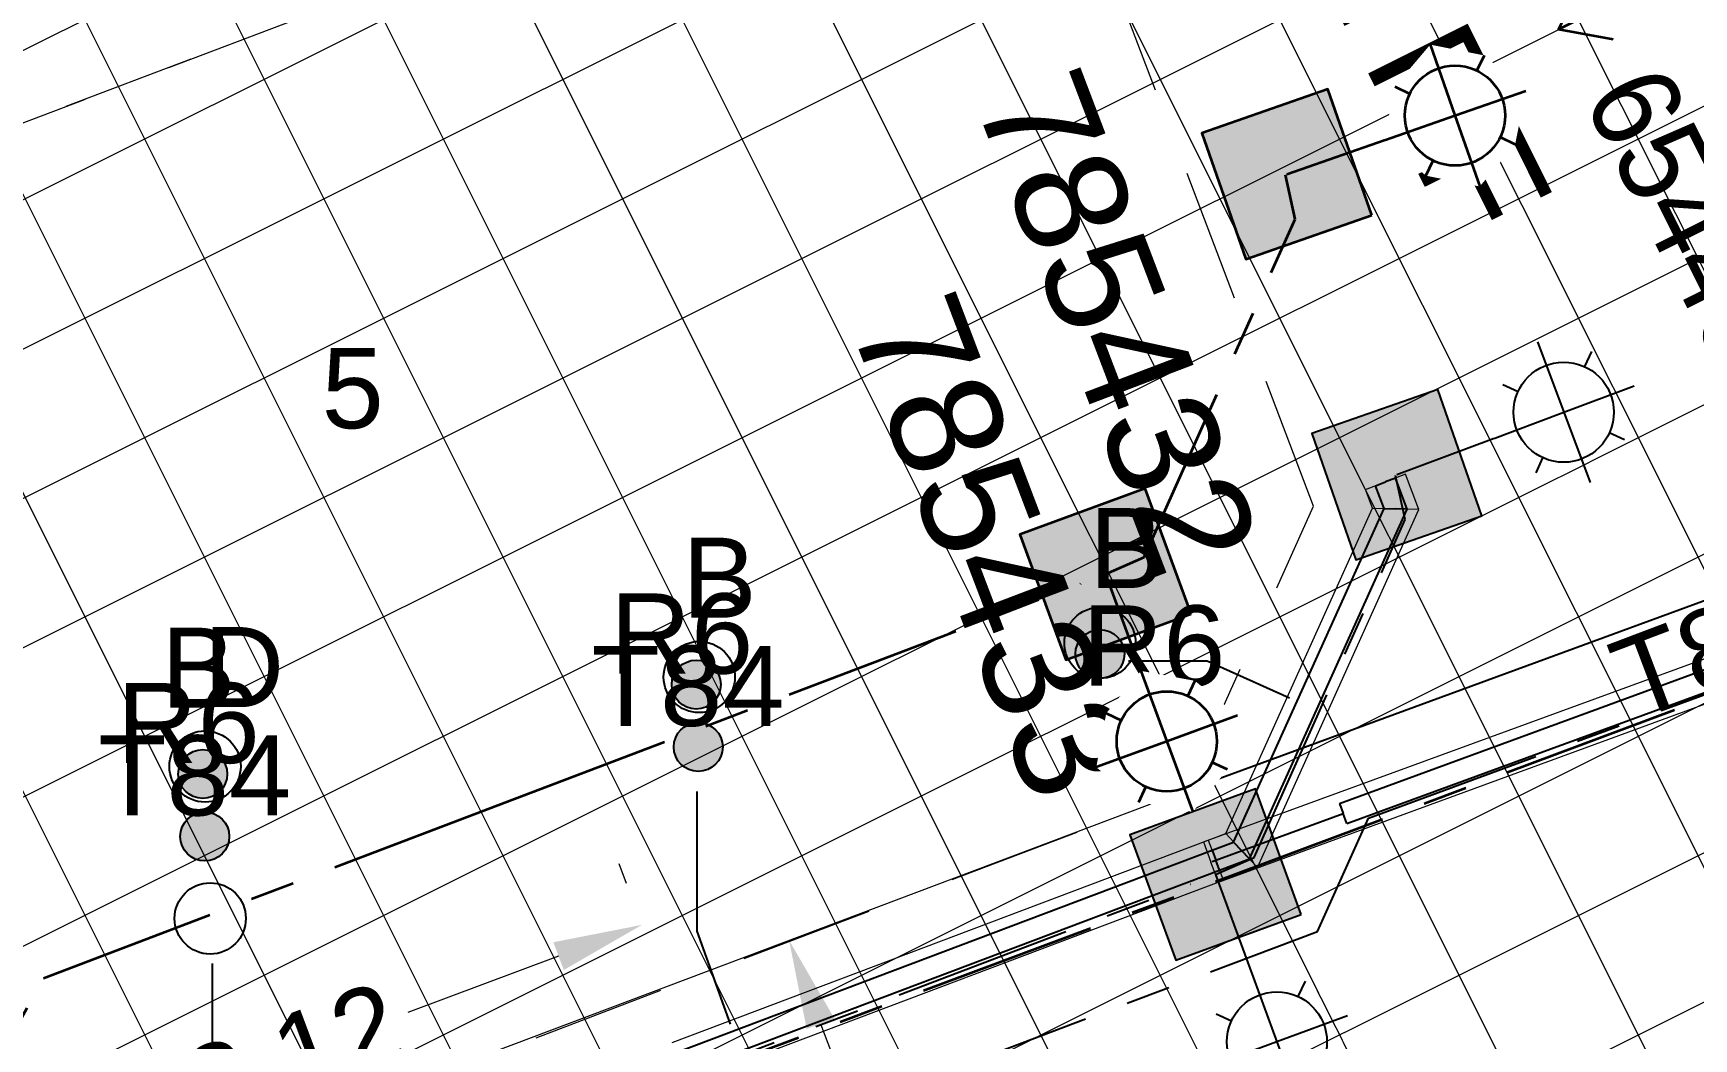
# Model space of a CAD drawing. Header units: metres. Extents: x 310735 to 311241, y 6267063 to 6267603.
# Drawn here: x 310933.82 to 310971.11, y 6267326.91 to 6267349.5 of the extents above; entities that cross this region are included whole.
import ezdxf
from ezdxf.enums import TextEntityAlignment as Align

# ---------------------------------------------------------------- set-up
doc = ezdxf.new("R2010")
doc.units = ezdxf.units.M
for name, pattern in [('Cable Exist UG', [7, 4, -1, 1, -1]), ('CENTERX2', [4, 2.5, -0.5, 0.5, -0.5]), ('Dash', [5, 3, -2]), ('DASHED', [19.05, 12.7, -6.35]), ('IE Trench LV', [6, 4, -2])]:
    doc.linetypes.add(name, pattern=pattern)
doc.layers.get('0').update_dxf_attribs({"color": 6})
for name, color, linetype, lineweight in [('_User Dimensions', 140, 'Continuous', 13), ('_User Miscellaneous1', 30, 'Continuous', 13), ('_User_HV_Exist', 1, 'Continuous', 35), ('_User_LV_Exist', 5, 'Continuous', 35), ('_User_SL_Exist', 4, 'Continuous', 35), ('Cadastre Developer_SP_EXT', 98, 'Continuous', 15), ('Cadastre Developer_SP_NEW', 92, 'Continuous', 15), ('Mains_LV_EXT', 163, 'Continuous', 25), ('Mains_LV_SL_EXT', 135, 'Continuous', 25)]:
    doc.layers.add(name, color=color, linetype=linetype, lineweight=lineweight)
doc.layers.add('_User Miscellaneous12', color=252, linetype='Continuous', lineweight=13, plot=False, transparency=0.5)
for name, color, linetype in [('Duct_SP_EXT', 30, 'Continuous'), ('Equip_SP_SL_EXT', 7, 'Continuous'), ('SupportsUG_SP_LV_NEW', 2, 'Continuous'), ('SupportsUG_SP_LV_SL_EXT', 7, 'Continuous'), ('Trench_SP_EXT', 7, 'Continuous')]:
    doc.layers.add(name, color=color, linetype=linetype)
doc.layers.add('UNKNOWN_FEATURES', color=1, linetype='DASHED', plot=False)
doc.styles.add('COLUMN_LABEL', font='arial.ttf', dxfattribs={"height": 2})
doc.styles.add('iecARIAL', font='arial.ttf', dxfattribs={"height": 2})
doc.styles.add('ieISOCP', font='arial.ttf', dxfattribs={"height": 1.5})
doc.styles.add('POLE_LABEL', font='arial.ttf', dxfattribs={"height": 2})
doc.styles.add('SL_LABEL', font='arial.ttf', dxfattribs={"height": 2})
doc.styles.get("Standard").update_dxf_attribs({"font": 'arial.ttf'})
doc.styles.add('SWG_LABEL', font='arial.ttf')
doc.dimstyles.new('1.8mm_1_1000', dxfattribs={"dimtxt": 1.8, "dimasz": 2, "dimexe": 1, "dimexo": 3, "dimgap": 0.5, "dimtad": 0, "dimtoh": 1, "dimlfac": -1, "dimzin": 12, "dimdsep": 46, "dimtxsty": 'Standard', "dimcen": 1, "dimclrd": 256, "dimclre": 256, "dimclrt": 256, "dimazin": 3, "dimtfac": 1, "dimtmove": 0, "dimatfit": 3, "dimfxl": 1, "dimtolj": 1, "dimtzin": 0, "dimlwd": -1, "dimlwe": -1, "dimarcsym": 0})

# ---------------------------------------------------------------- blocks, each defined once
blk = doc.blocks.new('COLUMN_EXT')
blk.add_hatch(color=256).paths.add_polyline_path([(1.5, -1.5), (1.5, 1.5), (-1.5, 1.5), (-1.5, -1.5)])
blk.add_lwpolyline([(1.5, 1.5), (-1.5, 1.5), (-1.5, -1.5), (1.5, -1.5)], close=True)
at = {"flags": 1}
blk.add_attdef('Z', (-1.813, 2.351), '', height=0.2, rotation=180, dxfattribs=at)
at = {"flags": 9}
for tag, p in [('SUBURB', (-1.813, 1.8)), ('NOTES', (-1.813, 2)), ('STREETNAME', (-1.813, 1.6)), ('LOCATION', (-1.813, 1.4)), ('LEGEND', (-1.813, 1.2)), ('OWNED_BY', (-1.813, 0.6)), ('USAGE', (-1.813, 1)), ('STATE', (-1.813, 0.8)), ('COLUMN_TYPE', (-1.813, 0.4))]:
    blk.add_attdef(tag, text='', height=0.2, rotation=180, dxfattribs=at).set_placement(p, align=Align.MIDDLE_LEFT)
for tag, style, p in [('STRUCTURE_PLANT_NUMBER', 'POLE_LABEL', (-1.813, -0.031)), ('STREET_CODE', 'COLUMN_LABEL', (-1.813, 0.2))]:
    blk.add_attdef(tag, text='', height=0.2, rotation=180, dxfattribs=dict(at, style=style)).set_placement(p, align=Align.MIDDLE_LEFT)
at = {"style": 'COLUMN_LABEL', "width": 0.9, "flags": 8}
blk.add_attdef('ASSET_NUM', text='', height=2, rotation=270, dxfattribs=at).set_placement((2, -4), align=Align.MIDDLE_LEFT)
blk = doc.blocks.new('DUCT_EXT')
blk.add_circle((0, 0.8), 0.8)
at = {"flags": 1}
blk.add_attdef('Z', (0, 0), '', height=0.2, dxfattribs=at)
at = {"flags": 9}
for tag, p in [('DUCT_CODE', (0, 0)), ('XSECT_TYPE', (0, -0.2)), ('FB_REFERENCE', (0, -0.4)), ('STATE', (0, -0.6)), ('NOTES', (0, -0.8))]:
    blk.add_attdef(tag, text='', height=0.2, dxfattribs=at).set_placement(p, align=Align.MIDDLE_LEFT)
blk = doc.blocks.new('*U422')
at = {"flags": 9}
for tag, p in [('LRATECODE', (-7.4, 0)), ('LOUTREACHVOCAB', (-7.2, 0)), ('LOUTREACH', (-7, 0)), ('LANTNUMBER', (-6.6, 0)), ('LNEW', (-6.4, 0)), ('LMASTVOCAB', (-6.2, 0)), ('LMAST', (-6, 0)), ('LLAMPVOCAB', (-5.8, 0)), ('LLAMP', (-5.6, 0)), ('LEXIST', (-5.4, 0)), ('LCHARGE3PERCENT', (-5.2, 0)), ('LCHARGE3', (-5, 0)), ('LCHARGE2PERCENT', (-4.8, 0)), ('LCHARGE2', (-4.6, 0)), ('LCHARGE1PERCENT', (-4.4, 0)), ('LCHARGE1', (-4.2, 0)), ('LCATEGORY', (-4, 0)), ('LBRACKETVOCAB', (-3.8, 0)), ('LBRACKET', (-3.6, 0)), ('LKINGHEIGHT', (-3.4, 0)), ('CREPLACE', (-3.2, 0)), ('CREMOVE', (-3, 0)), ('CNUMBER', (-2.8, 0)), ('CNEW', (-2.6, 0)), ('CEXIST', (-2.4, 0)), ('USAGE', (-2.2, 0)), ('STATE', (-2, 0)), ('OWNED_BY', (-1.8, 0)), ('ORIENTATION', (-1.6, 0)), ('OPERATING_VOLTAGE', (-1.4, 0)), ('NO_PHASES', (-1.2, 0)), ('LANTERN_TYPE', (-1, 0)), ('LANTERN_PURPOSE', (-0.8, 0)), ('CONTROL_TYPE', (-0.6, 0)), ('CONSTRUCTED_VOLTAGE', (-0.4, 0))]:
    blk.add_attdef(tag, text='', height=0.001, rotation=270, dxfattribs=at).set_placement(p, align=Align.MIDDLE_LEFT)
at = {"style": 'SL_LABEL', "flags": 9}
blk.add_attdef('STREET_CODE', text='', height=0.001, rotation=270, dxfattribs=at).set_placement((0.001, 0), align=Align.MIDDLE_LEFT)
at = {"flags": 1}
blk.add_attdef('Z', (0, 0), '', height=0.001, rotation=270, dxfattribs=at)
at = {"width": 0.9}
blk.add_attdef('LNUMBER', text='', height=1, rotation=290.122, dxfattribs=at).set_placement((1.469, -6.917), align=Align.MIDDLE_LEFT)
at = {"flags": 9}
for tag, p in [('LREMOVE', (0, -7.6)), ('LREPLACE', (0, -7.8)), ('LTYPE', (0, -8)), ('LTYPEVOCAB', (0, -8.2)), ('LEGEND', (0, -8.4)), ('SUBURB', (0, -8.6)), ('STREETNAME', (0, -8.8)), ('LOCATION', (0, -9)), ('NOTES', (0, -9.2)), ('MAINTAINED_BY', (0, -9.863))]:
    blk.add_attdef(tag, text='', height=0.001, dxfattribs=at).set_placement(p, align=Align.MIDDLE_LEFT)
blk.add_attdef('OPERATED_BY', (0, -9.607), '', height=0.001, dxfattribs=at)
blk.add_wipeout([(1.957, -5.34), (0.745, -5.117), (-0.208, -4.336), (0.015, -3.125), (0.795, -2.171), (2.007, -2.395), (2.961, -3.175), (2.737, -4.387)])
for p, q in [((0, 0), (1.376, -3.756)), ((2.007, -2.395), (1.849, -2.735)), ((0.015, -3.125), (0.355, -3.283)), ((2.961, -3.175), (1.376, -3.756)), ((1.376, -3.756), (-0.208, -4.336)), ((1.376, -3.756), (1.957, -5.34)), ((2.737, -4.387), (2.397, -4.229)), ((0.745, -5.117), (0.903, -4.776))]:
    blk.add_line(p, q)
blk.add_circle((1.376, -3.756), 1.125)
blk = doc.blocks.new('*U423')
at = {"width": 0.9}
blk.add_attdef('LNUMBER', text='', height=1, rotation=20.5267, dxfattribs=at).set_placement((6.906, 1.518), align=Align.MIDDLE_LEFT)
at = {"flags": 9}
for tag, p in [('LRATECODE', (-7.4, 0)), ('LOUTREACHVOCAB', (-7.2, 0)), ('LOUTREACH', (-7, 0)), ('LANTNUMBER', (-6.6, 0)), ('LNEW', (-6.4, 0)), ('LMASTVOCAB', (-6.2, 0)), ('LMAST', (-6, 0)), ('LLAMPVOCAB', (-5.8, 0)), ('LLAMP', (-5.6, 0)), ('LEXIST', (-5.4, 0)), ('LCHARGE3PERCENT', (-5.2, 0)), ('LCHARGE3', (-5, 0)), ('LCHARGE2PERCENT', (-4.8, 0)), ('LCHARGE2', (-4.6, 0)), ('LCHARGE1PERCENT', (-4.4, 0)), ('LCHARGE1', (-4.2, 0)), ('LCATEGORY', (-4, 0)), ('LBRACKETVOCAB', (-3.8, 0)), ('LBRACKET', (-3.6, 0)), ('LKINGHEIGHT', (-3.4, 0)), ('CREPLACE', (-3.2, 0)), ('CREMOVE', (-3, 0)), ('CNUMBER', (-2.8, 0)), ('CNEW', (-2.6, 0)), ('CEXIST', (-2.4, 0)), ('USAGE', (-2.2, 0)), ('STATE', (-2, 0)), ('OWNED_BY', (-1.8, 0)), ('ORIENTATION', (-1.6, 0)), ('OPERATING_VOLTAGE', (-1.4, 0)), ('NO_PHASES', (-1.2, 0)), ('LANTERN_TYPE', (-1, 0)), ('LANTERN_PURPOSE', (-0.8, 0)), ('CONTROL_TYPE', (-0.6, 0)), ('CONSTRUCTED_VOLTAGE', (-0.4, 0))]:
    blk.add_attdef(tag, text='', height=0.001, rotation=270, dxfattribs=at).set_placement(p, align=Align.MIDDLE_LEFT)
at = {"style": 'SL_LABEL', "flags": 9}
blk.add_attdef('STREET_CODE', text='', height=0.001, rotation=270, dxfattribs=at).set_placement((0.001, 0), align=Align.MIDDLE_LEFT)
at = {"flags": 1}
blk.add_attdef('Z', (0, 0), '', height=0.001, rotation=270, dxfattribs=at)
at = {"flags": 9}
for tag, p in [('LREMOVE', (0, -7.6)), ('LREPLACE', (0, -7.8)), ('LTYPE', (0, -8)), ('LTYPEVOCAB', (0, -8.2)), ('LEGEND', (0, -8.4)), ('SUBURB', (0, -8.6)), ('STREETNAME', (0, -8.8)), ('LOCATION', (0, -9)), ('NOTES', (0, -9.2)), ('MAINTAINED_BY', (0, -9.863))]:
    blk.add_attdef(tag, text='', height=0.001, dxfattribs=at).set_placement(p, align=Align.MIDDLE_LEFT)
blk.add_attdef('OPERATED_BY', (0, -9.607), '', height=0.001, dxfattribs=at)
blk.add_wipeout([(5.326, 1.994), (5.111, 0.781), (4.338, -0.178), (3.125, 0.037), (2.166, 0.811), (2.381, 2.024), (3.154, 2.983), (4.367, 2.768)])
for p, q in [((3.154, 2.983), (3.746, 1.403)), ((4.367, 2.768), (4.212, 2.427)), ((2.381, 2.024), (2.722, 1.869)), ((3.746, 1.403), (5.326, 1.994)), ((0, 0), (3.746, 1.403)), ((3.746, 1.403), (4.338, -0.178)), ((5.111, 0.781), (4.77, 0.937)), ((3.125, 0.037), (3.28, 0.379))]:
    blk.add_line(p, q)
blk.add_circle((3.746, 1.403), 1.125)
blk = doc.blocks.new('CABLE_LARGE_EXT')
h = blk.add_hatch(color=256)
edge = h.paths.add_edge_path()
edge.add_arc((0, 0.55), 0.55, 0, 360)
blk.add_circle((0, 0.55), 0.55)
at = {"flags": 1}
blk.add_attdef('Z', (0, 0), '', height=0.2, dxfattribs=at)
at = {"flags": 9}
for tag, p in [('COND_CODE', (0, 0)), ('STATE', (0, -0.4)), ('FB_REFERENCE', (0, -0.2)), ('XSECT_SIZE', (0, -0.6)), ('NOTES', (0, -0.8))]:
    blk.add_attdef(tag, text='', height=0.2, dxfattribs=at).set_placement(p, align=Align.MIDDLE_LEFT)
blk = doc.blocks.new('SUB GRID')
at = {"transparency": 33554559}
for p, q in [((-48, 50), (-48, -50)), ((-45, 50), (-45, -50)), ((-42, 50), (-42, -50)), ((-39, 50), (-39, -50)), ((-36, 50), (-36, -50)), ((-33, 50), (-33, -50)), ((-30, 50), (-30, -50)), ((-27, 50), (-27, -50)), ((-24, 50), (-24, -50)), ((-21, 50), (-21, -50)), ((-18, 50), (-18, -50)), ((-15, 50), (-15, -50)), ((-12, 50), (-12, -50)), ((-9, 50), (-9, -50)), ((-50, 24), (50, 24)), ((-50, 21), (50, 21)), ((-50, 18), (50, 18)), ((-50, 15), (50, 15)), ((-50, 12), (50, 12)), ((-50, 9), (50, 9)), ((-50, 6), (50, 6)), ((-50, 3), (50, 3)), ((-50, 0), (50, 0)), ((-50, 0), (50, 0)), ((-50, -3), (50, -3)), ((-50, -6), (50, -6)), ((-50, -9), (50, -9)), ((-50, -12), (50, -12))]:
    blk.add_line(p, q, dxfattribs=at)
blk = doc.blocks.new('SWG_FUSE_NEW')
at = {"linetype": 'CENTERX2'}
for p, q in [((1.031, 0.695), (4.469, -0.695)), ((1.031, -0.695), (4.469, 0.695))]:
    blk.add_line(p, q, dxfattribs=at)
for centre in [(0.75, 0), (4.75, 0)]:
    blk.add_circle(centre, 0.75)
blk = doc.blocks.new('*U361')
at = {"layer": '_User_HV_Exist', "linetype": 'Dash', "ltscale": 0.2}
for p, q in [((4.371, 1.434), (4.371, 5.371)), ((4.371, 5.371), (11.75, 5.371))]:
    blk.add_line(p, q, dxfattribs=at)
at = {"layer": '_User_HV_Exist'}
for p, q in [((6.25, 0.75), (2.491, 2.118)), ((17.5, 0.75), (18.5, 0)), ((0, 0), (1.5, 0)), ((7, 0), (8.5, 0)), ((14, 0), (18.5, 0)), ((18.5, 0), (17.5, -0.75))]:
    blk.add_line(p, q, dxfattribs=at)
for centre in [(2.25, 0), (6.25, 0)]:
    blk.add_circle(centre, 0.75, dxfattribs=at)
at = {"layer": '_User_HV_Exist', "linetype": 'CENTERX2', "rotation": 180}
blk.add_blockref('SWG_FUSE_NEW', (14, 0), dxfattribs=at)
at = {"layer": '_User_HV_Exist'}
blk.add_text('TRF', height=2.5, rotation=89.9826, dxfattribs=at).set_placement((21.515, -0.055), align=Align.MIDDLE_CENTER)
blk = doc.blocks.new('*U373')
at = {"flags": 9}
for tag, p in [('LRATECODE', (-7.4, 0)), ('LOUTREACHVOCAB', (-7.2, 0)), ('LOUTREACH', (-7, 0)), ('LANTNUMBER', (-6.6, 0)), ('LNEW', (-6.4, 0)), ('LMASTVOCAB', (-6.2, 0)), ('LMAST', (-6, 0)), ('LLAMPVOCAB', (-5.8, 0)), ('LLAMP', (-5.6, 0)), ('LEXIST', (-5.4, 0)), ('LCHARGE3PERCENT', (-5.2, 0)), ('LCHARGE3', (-5, 0)), ('LCHARGE2PERCENT', (-4.8, 0)), ('LCHARGE2', (-4.6, 0)), ('LCHARGE1PERCENT', (-4.4, 0)), ('LCHARGE1', (-4.2, 0)), ('LCATEGORY', (-4, 0)), ('LBRACKETVOCAB', (-3.8, 0)), ('LBRACKET', (-3.6, 0)), ('LKINGHEIGHT', (-3.4, 0)), ('CREPLACE', (-3.2, 0)), ('CREMOVE', (-3, 0)), ('CNUMBER', (-2.8, 0)), ('CNEW', (-2.6, 0)), ('CEXIST', (-2.4, 0)), ('USAGE', (-2.2, 0)), ('STATE', (-2, 0)), ('OWNED_BY', (-1.8, 0)), ('ORIENTATION', (-1.6, 0)), ('OPERATING_VOLTAGE', (-1.4, 0)), ('NO_PHASES', (-1.2, 0)), ('LANTERN_TYPE', (-1, 0)), ('LANTERN_PURPOSE', (-0.8, 0)), ('CONTROL_TYPE', (-0.6, 0)), ('CONSTRUCTED_VOLTAGE', (-0.4, 0))]:
    blk.add_attdef(tag, text='', height=0.001, rotation=270, dxfattribs=at).set_placement(p, align=Align.MIDDLE_LEFT)
at = {"style": 'SL_LABEL', "flags": 9}
blk.add_attdef('STREET_CODE', text='', height=0.001, rotation=270, dxfattribs=at).set_placement((0.001, 0), align=Align.MIDDLE_LEFT)
at = {"flags": 1}
blk.add_attdef('Z', (0, 0), '', height=0.001, rotation=270, dxfattribs=at)
at = {"width": 0.9}
blk.add_attdef('LNUMBER', text='', height=1, rotation=290.1219, dxfattribs=at).set_placement((1.469, -6.917), align=Align.MIDDLE_LEFT)
at = {"flags": 9}
for tag, p in [('LREMOVE', (0, -7.6)), ('LREPLACE', (0, -7.8)), ('LTYPE', (0, -8)), ('LTYPEVOCAB', (0, -8.2)), ('LEGEND', (0, -8.4)), ('SUBURB', (0, -8.6)), ('STREETNAME', (0, -8.8)), ('LOCATION', (0, -9)), ('NOTES', (0, -9.2)), ('MAINTAINED_BY', (0, -9.863))]:
    blk.add_attdef(tag, text='', height=0.001, dxfattribs=at).set_placement(p, align=Align.MIDDLE_LEFT)
blk.add_attdef('OPERATED_BY', (0, -9.607), '', height=0.001, dxfattribs=at)
blk.add_wipeout([(1.957, -5.34), (0.745, -5.117), (-0.208, -4.336), (0.015, -3.125), (0.795, -2.171), (2.007, -2.395), (2.961, -3.175), (2.737, -4.387)])
for p, q in [((0, 0), (1.376, -3.756)), ((2.007, -2.395), (1.849, -2.735)), ((0.015, -3.125), (0.355, -3.283)), ((2.961, -3.175), (1.376, -3.756)), ((1.376, -3.756), (-0.208, -4.336)), ((1.376, -3.756), (1.957, -5.34)), ((2.737, -4.387), (2.397, -4.229)), ((0.745, -5.117), (0.903, -4.776))]:
    blk.add_line(p, q)
blk.add_circle((1.376, -3.756), 1.125)
blk = doc.blocks.new('*U374')
at = {"width": 0.9}
blk.add_attdef('LNUMBER', text='', height=1, rotation=19.2332, dxfattribs=at).set_placement((6.939, 1.362), align=Align.MIDDLE_LEFT)
at = {"flags": 9}
for tag, p in [('LRATECODE', (-7.4, 0)), ('LOUTREACHVOCAB', (-7.2, 0)), ('LOUTREACH', (-7, 0)), ('LANTNUMBER', (-6.6, 0)), ('LNEW', (-6.4, 0)), ('LMASTVOCAB', (-6.2, 0)), ('LMAST', (-6, 0)), ('LLAMPVOCAB', (-5.8, 0)), ('LLAMP', (-5.6, 0)), ('LEXIST', (-5.4, 0)), ('LCHARGE3PERCENT', (-5.2, 0)), ('LCHARGE3', (-5, 0)), ('LCHARGE2PERCENT', (-4.8, 0)), ('LCHARGE2', (-4.6, 0)), ('LCHARGE1PERCENT', (-4.4, 0)), ('LCHARGE1', (-4.2, 0)), ('LCATEGORY', (-4, 0)), ('LBRACKETVOCAB', (-3.8, 0)), ('LBRACKET', (-3.6, 0)), ('LKINGHEIGHT', (-3.4, 0)), ('CREPLACE', (-3.2, 0)), ('CREMOVE', (-3, 0)), ('CNUMBER', (-2.8, 0)), ('CNEW', (-2.6, 0)), ('CEXIST', (-2.4, 0)), ('USAGE', (-2.2, 0)), ('STATE', (-2, 0)), ('OWNED_BY', (-1.8, 0)), ('ORIENTATION', (-1.6, 0)), ('OPERATING_VOLTAGE', (-1.4, 0)), ('NO_PHASES', (-1.2, 0)), ('LANTERN_TYPE', (-1, 0)), ('LANTERN_PURPOSE', (-0.8, 0)), ('CONTROL_TYPE', (-0.6, 0)), ('CONSTRUCTED_VOLTAGE', (-0.4, 0))]:
    blk.add_attdef(tag, text='', height=0.001, rotation=270, dxfattribs=at).set_placement(p, align=Align.MIDDLE_LEFT)
at = {"style": 'SL_LABEL', "flags": 9}
blk.add_attdef('STREET_CODE', text='', height=0.001, rotation=270, dxfattribs=at).set_placement((0.001, 0), align=Align.MIDDLE_LEFT)
at = {"flags": 1}
blk.add_attdef('Z', (0, 0), '', height=0.001, rotation=270, dxfattribs=at)
at = {"flags": 9}
for tag, p in [('LREMOVE', (0, -7.6)), ('LREPLACE', (0, -7.8)), ('LTYPE', (0, -8)), ('LTYPEVOCAB', (0, -8.2)), ('LEGEND', (0, -8.4)), ('SUBURB', (0, -8.6)), ('STREETNAME', (0, -8.8)), ('LOCATION', (0, -9)), ('NOTES', (0, -9.2)), ('MAINTAINED_BY', (0, -9.863))]:
    blk.add_attdef(tag, text='', height=0.001, dxfattribs=at).set_placement(p, align=Align.MIDDLE_LEFT)
blk.add_attdef('OPERATED_BY', (0, -9.607), '', height=0.001, dxfattribs=at)
blk.add_wipeout([(5.37, 1.874), (5.128, 0.666), (4.333, -0.276), (3.125, -0.033), (2.184, 0.762), (2.426, 1.97), (3.221, 2.911), (4.429, 2.669)])
for p, q in [((3.221, 2.911), (3.777, 1.318)), ((4.429, 2.669), (4.266, 2.331)), ((2.426, 1.97), (2.764, 1.807)), ((3.777, 1.318), (5.37, 1.874)), ((0, 0), (3.777, 1.318)), ((3.777, 1.318), (4.333, -0.276)), ((5.128, 0.666), (4.79, 0.829)), ((3.125, -0.033), (3.288, 0.305))]:
    blk.add_line(p, q)
blk.add_circle((3.777, 1.318), 1.125)
blk = doc.blocks.new('*D417')
at = {"layer": '_User Dimensions', "transparency": 16777216}
for p, q in [((310950.596, 6267329.043), (310951.735, 6267329.472)), ((310951.504, 6267327.248), (310952.32, 6267325.082)), ((310955.574, 6267316.441), (310954.758, 6267318.607)), ((310956.075, 6267314.492), (310957.214, 6267314.921))]:
    blk.add_line(p, q, dxfattribs=at)
at = {"layer": '_User Dimensions', "linetype": 'IE Trench LV', "transparency": 16777216}
for points in [[(310951.816, 6267327.365), (310951.192, 6267327.131), (310950.799, 6267329.12)], [(310955.886, 6267316.558), (310955.262, 6267316.323), (310956.278, 6267314.569)]]:
    blk.add_solid(points, dxfattribs=at)
at = {"layer": '_User Dimensions', "linetype": 'IE Trench LV', "transparency": 16777216, "insert": (310953.539, 6267321.844), "char_height": 1.8, "attachment_point": 5, "rotation": 290.6352}
blk.add_mtext('\\A1;15.55', dxfattribs=at)
blk = doc.blocks.new('*D420')
at = {"layer": '_User Dimensions', "transparency": 16777216}
for p, q in [((310946.976, 6267330.851), (310947.143, 6267330.405)), ((310945.622, 6267328.767), (310942.236, 6267327.497)), ((310932.404, 6267323.808), (310935.789, 6267325.078)), ((310930.013, 6267324.487), (310930.18, 6267324.042))]:
    blk.add_line(p, q, dxfattribs=at)
at = {"layer": '_User Dimensions', "linetype": 'IE Trench LV', "transparency": 16777216}
for points in [[(310945.505, 6267329.079), (310945.739, 6267328.455), (310947.494, 6267329.469)], [(310932.286, 6267324.12), (310932.521, 6267323.496), (310930.531, 6267323.105)]]:
    blk.add_solid(points, dxfattribs=at)
at = {"layer": '_User Dimensions', "linetype": 'IE Trench LV', "transparency": 16777216, "insert": (310939.013, 6267326.287), "char_height": 1.8, "attachment_point": 5, "rotation": 20.5639}
blk.add_mtext('\\A1;18.12', dxfattribs=at)
blk = doc.blocks.new('*U528')
for p, q in [((-2.342, -0.876), (2.342, 0.876)), ((0.35, -0.937), (-0.35, 0.937))]:
    blk.add_line(p, q)
at = {"style": 'iecARIAL', "width": 0.9, "flags": 8}
blk.add_attdef('ASSET_NUM', text='', height=2, dxfattribs=at).set_placement((4, 2), align=Align.MIDDLE_LEFT)
for tag, p, flags in [('SUBURB', (-2, 0), 1), ('STREETNAME', (-1.8, 0), 9), ('PARENT', (-1.6, 0), 9), ('NOTES', (-1.4, 0), 9), ('LOCATION', (-1.2, 0), 9), ('LEGEND', (-1, 0), 9), ('USAGE', (-0.8, 0), 9), ('SUPPORT_TYPE', (-0.6, 0), 9), ('STATE', (-0.4, 0), 9), ('OWNED_BY', (-0.2, 0), 9)]:
    blk.add_attdef(tag, p, '', height=0.2, rotation=270, dxfattribs=dict(flags=flags))
blk.add_wipeout([(-2.692, 0.061), (1.991, 1.812), (2.692, -0.061), (-1.991, -1.812)])
at = {"ltscale": 10}
h = blk.add_hatch(color=256, dxfattribs=at)
h.dxf.hatch_style = 1
h.paths.add_polyline_path([(0.35, -0.937), (-0.35, 0.937), (1.991, 1.812), (2.692, -0.061)])
blk.add_lwpolyline([(-1.991, -1.812), (1.521, -0.499), (-0.821, -1.374), (2.692, -0.061), (1.991, 1.812), (-2.692, 0.061)], close=True)
blk.add_lwpolyline([(0.35, -0.937), (-0.35, 0.937), (1.991, 1.812), (2.692, -0.061)], close=True, dxfattribs=at)

msp = doc.modelspace()

# ---------------------------------------------------------------- linework, layer by layer
at = {"layer": '_User Miscellaneous1'}
for p, q in [((310960.107, 6267331.331), (310983.386, 6267339.856)), ((310963.739, 6267339.25), (310964.188, 6267339.42)), ((310964.637, 6267339.591), (310964.188, 6267339.42)), ((310964.937, 6267338.802), (310964.637, 6267339.591)), ((310963.898, 6267338.833), (310963.739, 6267339.25)), ((310960.437, 6267330.43), (310983.716, 6267338.955)), ((310960.602, 6267331.518), (310963.898, 6267338.833)), ((310961.314, 6267330.76), (310964.937, 6267338.802)), ((310963.898, 6267338.833), (310964.417, 6267338.817)), ((310964.937, 6267338.802), (310964.417, 6267338.817)), ((310948.175, 6267326.828), (310960.211, 6267331.37)), ((310960.107, 6267331.331), (310960.272, 6267330.881)), ((310960.211, 6267331.37), (310960.602, 6267331.518)), ((310960.211, 6267331.37), (310960.381, 6267330.921)), ((310960.211, 6267331.37), (310960.381, 6267330.921)), ((310960.602, 6267331.518), (310960.958, 6267331.139)), ((310960.437, 6267330.43), (310960.272, 6267330.881)), ((310960.55, 6267330.472), (310960.381, 6267330.921)), ((310960.55, 6267330.472), (310960.381, 6267330.921)), ((310961.314, 6267330.76), (310960.958, 6267331.139)), ((310948.514, 6267325.93), (310960.55, 6267330.472)), ((310960.55, 6267330.472), (310961.314, 6267330.76))]:
    msp.add_line(p, q, dxfattribs=at)
at = {"layer": '_User_LV_Exist', "linetype": 'Cable Exist UG'}
msp.add_lwpolyline([(310934.148, 6267320.637), (310934.148, 6267320.637), (310934.148, 6267320.637), (310986.339, 6267340.155), (310986.339, 6267340.155), (310986.339, 6267340.155), (310985.297, 6267344.776), (311000.723, 6267352.489), (310999.381, 6267355.172), (310995.356, 6267353.16)], dxfattribs=at)
at = {"layer": '_User_SL_Exist', "linetype": 'Cable Exist UG'}
for points in [[(310957.904, 6267337.346), (310958.768, 6267337.732), (310958.768, 6267337.732), (310962.16, 6267345.321), (310961.945, 6267346.316)], [(310932.876, 6267321.217), (310931.763, 6267324.1), (310934.052, 6267328.275), (310944.258, 6267332.156), (310944.258, 6267332.156), (310957.346, 6267337.134)]]:
    msp.add_lwpolyline(points, dxfattribs=at)
at = {"layer": 'Cadastre Developer_SP_EXT', "linetype": 'Dash'}
msp.add_lwpolyline([(310949.086, 6267374.485), (310915.8, 6267362.06), (310922.839, 6267343.419), (310956.066, 6267355.994), (310949.086, 6267374.485)], close=True, dxfattribs=at)
at = {"layer": 'Cadastre Developer_SP_NEW', "flags": 128}
msp.add_lwpolyline([(310902.832, 6267311.027), (310959.697, 6267332.478)], dxfattribs=at)
at = {"layer": 'Duct_SP_EXT'}
for p, q in [((310963.964, 6267339.335), (310964.188, 6267339.42)), ((310964.158, 6267338.825), (310963.964, 6267339.335)), ((310960.78, 6267331.328), (310964.158, 6267338.825)), ((310961.136, 6267330.95), (310964.677, 6267338.81)), ((310964.158, 6267338.825), (310964.417, 6267338.817)), ((310964.677, 6267338.81), (310964.417, 6267338.817)), ((310963.16, 6267332.194), (310979.145, 6267338.062)), ((310963.326, 6267331.744), (310979.311, 6267337.611)), ((310963.16, 6267332.194), (310963.243, 6267331.969)), ((310963.326, 6267331.744), (310963.243, 6267331.969)), ((310960.296, 6267331.146), (310960.78, 6267331.328)), ((310960.78, 6267331.328), (310960.958, 6267331.139)), ((310960.296, 6267331.146), (310960.381, 6267330.921)), ((310960.296, 6267331.146), (310960.381, 6267330.921)), ((310961.136, 6267330.95), (310960.958, 6267331.139))]:
    msp.add_line(p, q, dxfattribs=at)
for points in [[(310958.416, 6267335.402), (310960.186, 6267335.402), (310962.033, 6267334.57)], [(310948.723, 6267332.465), (310948.723, 6267329.328), (310949.477, 6267327.236)], [(310937.844, 6267328.604), (310937.844, 6267325.401), (310938.692, 6267323.135)]]:
    msp.add_lwpolyline(points, dxfattribs=at)
at = {"layer": 'Mains_LV_SL_EXT', "linetype": 'Cable Exist UG'}
msp.add_lwpolyline([(310931.816, 6267319.736), (310933.642, 6267320.43), (310933.642, 6267320.43), (310959.819, 6267330.385)], dxfattribs=at)
at = {"layer": 'Trench_SP_EXT', "linetype": 'Cable Exist UG'}
msp.add_lwpolyline([(310960.299, 6267330.889), (310963.243, 6267331.969)], dxfattribs=at)

# ---------------------------------------------------------------- block references
at = {"layer": '_User_HV_Exist', "linetype": 'CENTERX2'}
ref = msp.add_blockref('*U361', (310984.623, 6267357.855), dxfattribs=dict(at, rotation=206.5650511697862))
ref.add_attrib('ASSET_NUM', '65445', dxfattribs={"layer": '0', "height": 2.5, "rotation": 26.5194, "style": 'SWG_LABEL'}).set_placement((310986.859, 6267358.973), align=Align.MIDDLE_LEFT)
at = {"layer": '_User_SL_Exist'}
for p, rotation in [((310961.974, 6267346.332), 289.234251741956), ((310957.904, 6267337.346), 290.1220453385639)]:
    msp.add_blockref('COLUMN_EXT', p, dxfattribs=dict(at, rotation=rotation))
at = {"layer": 'Duct_SP_EXT'}
for name, p in [('DUCT_EXT', (310957.779, 6267335.004)), ('CABLE_LARGE_EXT', (310957.779, 6267335.004)), ('DUCT_EXT', (310948.781, 6267334.236)), ('CABLE_LARGE_EXT', (310948.712, 6267334.317)), ('DUCT_EXT', (310937.683, 6267332.227)), ('CABLE_LARGE_EXT', (310948.758, 6267332.915)), ('CABLE_LARGE_EXT', (310937.631, 6267332.308)), ('CABLE_LARGE_EXT', (310937.677, 6267330.905)), ('DUCT_EXT', (310937.799, 6267328.813))]:
    msp.add_blockref(name, p, dxfattribs=at)

# ---------------------------------------------------------------- texts
at = {"layer": 'Cadastre Developer_SP_EXT'}
msp.add_text('5', height=1.8, dxfattribs=at).set_placement((310940.299, 6267340.625))
at = {"layer": 'Duct_SP_EXT'}
for s, p in [('B', (310957.535, 6267337.034)), ('B', (310948.394, 6267336.368)), ('R6', (310946.779, 6267335.114)), ('R6', (310957.382, 6267334.845)), ('B', (310936.694, 6267334.346)), ('D', (310937.645, 6267334.361)), ('T84', (310946.364, 6267333.937)), ('R6', (310935.698, 6267333.104)), ('T84', (310935.283, 6267331.927))]:
    msp.add_text(s, height=1.8, dxfattribs=at).set_placement(p)
at = {"layer": 'Mains_LV_EXT'}
msp.add_text('T84', height=1.8, rotation=20.7461, dxfattribs=at).set_placement((310969.744, 6267334.051))

# ---------------------------------------------------------------- dimensions: what is measured, and where the dimension line sits
at = {"layer": '_User Dimensions', "linetype": 'IE Trench LV'}
for p1, p2, distance, picture, middle in [((310948.03, 6267328.042), (310931.066, 6267321.678), -1.525, '*D420', (310939.013, 6267326.287)), ((310947.788, 6267327.986), (310953.267, 6267313.435), 3.217, '*D417', (310953.539, 6267321.844))]:
    dim = msp.add_aligned_dim(p1=p1, p2=p2, distance=distance, dimstyle='1.8mm_1_1000', dxfattribs=at)
    dim.commit()
    dim.dimension.update_dxf_attribs({"geometry": picture, "text_midpoint": middle})

# ---------------------------------------------------------------- next in the draw order: block references
at = {"layer": 'Equip_SP_SL_EXT'}
for name, p in [('*U423', (310964.447, 6267339.583)), ('*U422', (310960.376, 6267330.597))]:
    msp.add_blockref(name, p, dxfattribs=at)

# ---------------------------------------------------------------- next in the draw order: linework, layer by layer
at = {"layer": 'Cadastre Developer_SP_EXT', "linetype": 'Dash'}
msp.add_lwpolyline([(310922.839, 6267343.419), (310931.095, 6267321.602), (310959.696, 6267332.478), (310962.577, 6267338.873), (310956.066, 6267355.994), (310922.839, 6267343.419)], close=True, dxfattribs=at)
at = {"layer": 'Duct_SP_EXT'}
for p, q in [((310964.412, 6267339.506), (310964.188, 6267339.42)), ((310964.677, 6267338.81), (310964.412, 6267339.506)), ((310948.26, 6267326.603), (310960.296, 6267331.146)), ((310960.465, 6267330.697), (310960.381, 6267330.921)), ((310960.465, 6267330.697), (310960.381, 6267330.921)), ((310960.465, 6267330.697), (310961.136, 6267330.95)), ((310948.429, 6267326.154), (310960.465, 6267330.697))]:
    msp.add_line(p, q, dxfattribs=at)
at = {"layer": 'Mains_LV_EXT', "linetype": 'Cable Exist UG'}
msp.add_lwpolyline([(310931.816, 6267319.736), (310934.064, 6267318.533), (310934.064, 6267318.533), (310962.662, 6267329.322), (310963.809, 6267331.869), (310986.339, 6267340.155), (310985.071, 6267345.781)], dxfattribs=at)
at = {"layer": 'Mains_LV_SL_EXT', "linetype": 'Cable Exist UG'}
msp.add_lwpolyline([(310960.376, 6267330.597), (310961.24, 6267330.984), (310961.24, 6267330.984), (310964.633, 6267338.572), (310964.418, 6267339.567)], dxfattribs=at)
at = {"layer": 'UNKNOWN_FEATURES'}
msp.add_lwpolyline([(310959.697, 6267332.478), (310983.609, 6267341.255)], dxfattribs=at)

# ---------------------------------------------------------------- next in the draw order: block references
at = {"layer": '_User Miscellaneous12', "rotation": 26.56505116943415}
msp.add_blockref('SUB GRID', (310980.598, 6267345.781), dxfattribs=at)
at = {"layer": 'SupportsUG_SP_LV_SL_EXT'}
ref = msp.add_blockref('COLUMN_EXT', (310964.447, 6267339.583), dxfattribs=dict(at, rotation=289.234251741956))
ref.add_attrib('ASSET_NUM', '785432', dxfattribs={"layer": '0', "height": 2.5, "rotation": 290.8268, "style": 'COLUMN_LABEL'}).set_placement((310960.249, 6267337.565), align=Align.MIDDLE_RIGHT)
ref = msp.add_blockref('COLUMN_EXT', (310960.376, 6267330.597), dxfattribs=dict(at, rotation=290.1220453385639))
ref.add_attrib('ASSET_NUM', '785433', dxfattribs={"layer": '0', "height": 2.5, "rotation": 290.8268, "style": 'COLUMN_LABEL'}).set_placement((310957.447, 6267332.535), align=Align.MIDDLE_RIGHT)

# ---------------------------------------------------------------- next in the draw order: texts
at = {"layer": '_User_HV_Exist', "insert": (310970.397, 6267348.934), "char_height": 2, "attachment_point": 1, "rotation": 296.5651, "style": 'ieISOCP'}
msp.add_mtext_dynamic_manual_height_columns('{\\W0.9;65448}', width=11.87969, gutter_width=7.5, heights=[0], dxfattribs=at)

# ---------------------------------------------------------------- next in the draw order: block references
at = {"layer": '_User_SL_Exist'}
for name, p in [('*U374', (310961.974, 6267346.332)), ('*U373', (310957.904, 6267337.346))]:
    msp.add_blockref(name, p, dxfattribs=at)
at = {"layer": 'SupportsUG_SP_LV_NEW'}
ref = msp.add_blockref('*U528', (310931.816, 6267319.736), dxfattribs=dict(at, rotation=0.610263810283501))
ref.add_attrib('ASSET_NUM', 'S149225', dxfattribs={"layer": '0', "height": 2.5, "rotation": 290.7692}).set_placement((310926.227, 6267338.003), align=Align.MIDDLE_LEFT)

doc.saveas('drawing.dxf')
